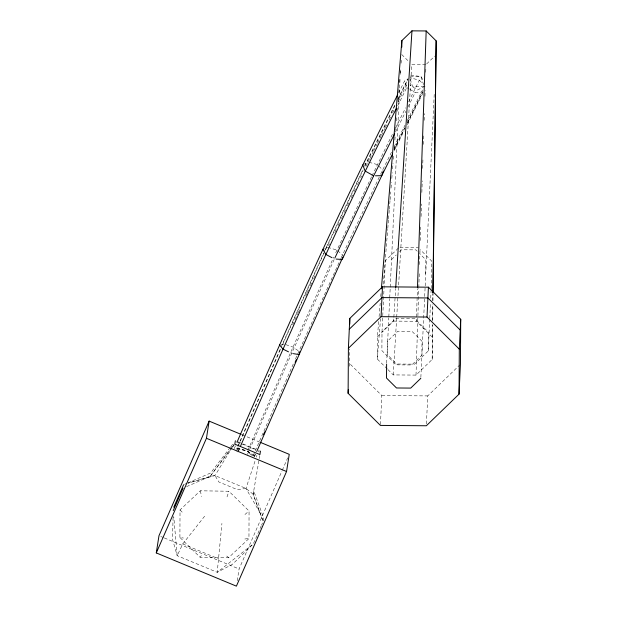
<?xml version="1.0" encoding="UTF-8"?>
<svg xmlns="http://www.w3.org/2000/svg" width="617" height="617" viewBox="0 0 617 617"><rect width="100%" height="100%" fill="white"/><g stroke="black" fill="none" stroke-linecap="round" stroke-linejoin="round"><path stroke-width="0.46" stroke-dasharray="3.08 2.31" d="M179.909 537.446L180.025 509.935L200.324 490.8L228.922 491.248L249.06 511.015L248.952 538.533L228.645 557.668L200.055 557.22L179.909 537.446L183.396 538.032M236.99 451.467L237.005 448.004L280.766 347.919M349.392 366.251L349.615 349.083M387.275 368.958L377.288 359.032L377.427 336.735L378.769 320.447M398.327 248.157L385.347 260.698L382 331.776L381.884 350.603L395.381 364.015L414.578 364.161L428.237 350.957L429.733 319.267M425.753 273.724L425.838 259.796L419.845 253.842M428.237 350.957L428.352 332.139L414.863 318.719L395.659 318.573L382 331.776M387.939 369.622L393.268 374.912L416.005 375.09L432.178 359.456L432.478 324.658M432.54 319.853L432.741 304.459M432.787 300.61L432.879 293.877M432.178 359.456L432.617 324.858M432.671 321.017L432.879 304.675M432.926 300.834L433.011 294.108M173.069 517.378L172.559 539.474L177.179 555.686L217.23 572.306L232.447 564.316L252.654 544.549M416.005 375.09L418.781 288.571M418.812 287.615L419.305 272.228M419.552 264.539L420.015 250.124M420.324 240.507L420.755 227.048M421.095 216.474L421.496 203.98M421.866 192.442L422.236 180.904M422.637 168.41L422.946 158.8M423.409 144.378L423.686 135.725M424.18 120.346L424.396 113.621M424.951 96.314L425.136 90.545M425.722 72.282L425.877 67.477M432.316 337.167L416.336 321.28L417.447 288.594M380.45 424.473L381.815 395.551L349.523 363.452M386.651 363.158L388.779 317.894M388.826 316.945L389.689 298.636M389.736 297.687L390.191 288.046M390.237 287.098L400.047 79.03M400.271 74.318L400.456 70.384M420.863 377.357L424.635 297.433M424.681 296.484L425.136 286.843M425.182 285.887L434.221 94.185M429.779 318.303L430.504 302.932M430.728 298.134L431.136 289.489M431.183 288.525L431.707 261.06L420.239 249.654M426.432 423.902L427.751 395.913L459.758 364.971M393.268 374.912L396.646 318.21M396.7 317.246L411.755 64.477L425.969 64.592M377.427 336.735L393.6 321.102L393.785 318.225M393.847 317.261L395.667 288.424M377.288 359.032L380.535 318.688M383.311 284.113L387.715 229.362M387.792 228.398L388.486 219.76M388.563 218.796L389.258 210.15M389.335 209.194L390.037 200.548M390.114 199.584L390.731 191.902M391.039 188.062L391.502 182.3M391.81 178.46L392.273 172.691M392.582 168.85L393.044 163.089M393.353 159.248L393.739 154.443M394.124 149.638L394.51 144.841M394.895 140.036L395.289 135.231M395.674 130.434L396.06 125.629M396.446 120.824L396.831 116.027M397.217 111.222L397.525 107.381M397.988 101.62L398.297 97.771M398.759 92.01L399.068 88.169M399.531 82.408L399.839 78.567M400.302 72.798L400.533 69.922M401.081 63.196L401.312 60.312M379.085 316.614L380.195 303.202M380.751 296.492L380.982 293.615M261.284 525.723L253.325 543.893L217.23 572.306L221.927 523.393M237.244 580.728L239.08 568.974L281.907 471.095M259.749 455.516L253.155 494.256L263.174 521.396L253.155 494.256L253.687 490.839L263.706 517.971L263.174 521.396L261.662 524.851M260.158 513.082L245.967 488.425L255.16 460.675M256.348 457.097L256.942 455.307M227.017 496.909L228.922 491.248M235.478 445.752L234.329 448.382L238.563 448.035L246.584 450.896M281.151 347.039L323.748 252.862M239.034 450.711L237.051 448.69L237.815 446.939M238.201 446.06L280.735 348.767M237.954 451.999L239.882 447.595M247.864 450.333L292.998 347.086L333.758 257.096M247.486 454.397L291.656 353.379L334.414 258.97M253.155 455.716L293.977 362.341M295.52 358.816L340.8 258.623M254.065 456.588L255.222 453.935M254.405 456.842L255.561 454.197M282.293 470.216L287.699 457.868M324.141 251.991L363.058 169.313M282.655 344.386L323.948 253.209M325.537 249.7L363.158 169.899M292.713 324.874L294.687 320.516M295.08 319.645L297.841 313.544M298.235 312.672L300.209 308.315M305.731 296.114L306.919 293.507M307.312 292.635L308.5 290.021M310.474 285.663L311.654 283.049M313.629 278.691L314.809 276.077M335.733 252.731L371.596 176.678M341.193 257.752L380.165 175.143M364.701 165.826L395.713 103.301M364.801 166.428L395.628 104.304M324.542 248.597L327.835 247.317L329.478 243.838M334.823 232.524L336.466 229.046M338.108 225.56L339.342 222.953M341.394 218.595L342.628 215.989M344.271 212.503L345.505 209.896M347.556 205.546L349.199 202.06M351.258 197.71L352.492 195.103M354.135 191.617L355.369 189.01M357.42 184.653L358.654 182.046M360.706 177.696L361.531 175.953M366.051 166.382L367.693 162.896M372.005 175.814L393.183 132.717M380.573 174.279L391.641 151.882M204.62 516.213L182.763 543.947L177.179 555.686L173.732 516.406M398.543 93.02L404.521 81.043L407.714 79.161M397.842 99.029L408.076 78.506M397.78 99.985L408.099 79.292M369.39 159.448L368.102 162.024L363.482 164.492M369.822 158.584L373.246 151.705M373.678 150.849L377.11 143.969M377.535 143.105L380.967 136.226M381.391 135.37L384.823 128.49M385.255 127.626L386.967 124.187M389.111 119.883L390.823 116.443M392.543 113.004L394.687 108.708M398.112 101.828L407.12 83.765M397.78 105.669L406.78 87.606L404.521 81.043M395.759 127.557L405.631 107.751M408.639 101.72L419.367 80.195L410.12 77.742M395.512 132.015L405.785 111.392M407.93 107.096L415.21 92.488L422.537 92.072M394.217 146.73L404.929 125.236M407.066 120.94L422.498 89.989M394.078 149.191L404.775 127.734M407.336 122.59L422.738 91.694M394.109 149.468L404.837 127.95M407.413 122.783L422.861 91.794M394.232 150.648L404.112 130.819M407.12 124.781L422.599 93.745M253.155 494.256L245.967 488.425L214.978 475.568L210.112 476.401L188.062 483.173L214.978 475.568L231.869 447.957M232.362 447.148L233.851 444.71M186.558 486.643L210.112 476.401L229.686 449.816M230.249 449.053L233.604 444.502M230.187 447.495L210.644 472.977L187.969 482.841M230.758 446.739L233.635 442.991M210.112 476.401L231.946 447.911M232.524 447.163L234.822 444.163M200.055 557.22L201.319 555.624M426.64 63.937L434.73 56.124M391.533 259.533L396.253 254.975M399.623 251.713L401.644 249.762L415.85 249.87L417.185 251.196M244.941 514.509L249.06 511.015M425.02 86.195L417.454 90.013L409.811 84.93M184.475 484.36L187.09 483.219M281.344 344.579L284.028 344.047M245.967 488.425L237.445 489.674L218.85 481.962L214.978 475.568M244.841 538.996L248.952 538.533M410.282 76.701L420.987 76.701L423.331 83.866M424.211 86.55L412.611 86.55L409.68 77.595M399.97 247.502L418.21 247.641M393.6 321.102L416.336 321.28M381.815 395.551L427.751 395.913M410.721 75.205L421.118 76.547L423.277 80.734M293.522 353.68L289.28 352.214M260.443 451.15L258.423 450.826L259.017 452.33M237.051 448.69L246.607 451.004M369.028 162.279L377.303 164.577L383.381 170.647M237.005 448.004L247.556 451.166L253.34 455.986M327.835 247.317L336.921 250.109M285.825 344.656L292.998 347.086L298.227 350.734M242.065 434.777L258.978 441.787M237.954 441.818L242.28 443.615M243.144 443.978L256.117 449.361M236.712 441.818L255.816 449.747M182.763 543.947L218.811 558.902M160.759 536.474L163.428 537.584M164.315 537.955L239.08 568.974M406.78 87.606L409.079 88.933M409.85 89.38L415.21 92.488M254.358 455.523L247.479 451.212L252.769 456.595M337.63 250.71L343.314 255.507M226.771 556.025L228.645 557.668M401.775 54.551L408.431 61.168M180.025 509.935L183.496 513.545M419.367 80.195L423.524 84.645M200.324 490.8L201.566 496.515M387.692 341L387.607 354.929L397.595 364.855L411.801 364.971L421.912 355.191L421.997 341.263L412.009 331.337L397.803 331.229L387.692 341"/><path stroke-width="0.93" d="M348.119 393.307L348.397 348.273L349.8 318.418L382.486 286.82L428.422 287.183L460.714 319.282L460.436 364.315L459.025 394.17L426.347 425.761L380.404 425.406L348.119 393.307L348.297 389.574M349.77 324.164L349.8 318.418M386.604 364.123L386.52 378.051L396.5 387.977L410.714 388.093L420.817 378.321M401.821 47.123L401.86 40.622L411.963 30.85L426.177 30.958L436.165 40.892L433.026 293.144M459.025 394.17L459.303 349.137L460.714 319.282M432.887 292.921L436.165 40.892M417.478 287.638L426.177 30.958M348.397 348.273L381.075 316.675L382.486 286.82M459.303 349.137L427.018 317.038L428.422 287.183M395.728 287.468L411.963 30.85M381.383 288.825L401.86 40.622M259.873 442.158L289.242 454.343L286.55 471.519L236.396 586.15L156.286 552.917L158.978 535.741L209.14 421.11L241.178 434.407M156.286 552.917L206.448 438.286L209.14 421.11M235.355 440.746L234.822 444.163L259.911 454.575L260.443 451.15M299.715 351.775L299.122 354.574L256.718 451.551M342.867 257.088L299.122 354.574L293.522 353.68M383.111 171.48L381.761 175.652L342.204 259.448L336.142 259.078M173.763 507.236L183.604 484.738M173.223 510.66L183.072 488.155M237.005 442.242C287.8 325.159 339.82 208.523 397.695 94.733M240.645 445.836C290.013 332.147 340.391 218.811 396.492 108.253M263.582 434.422L264.739 431.784M295.103 362.326L296.26 359.688M334.823 258.099L373.663 175.83L394.656 133.727M392.512 154.096L381.761 175.652L375.468 175.791M349.299 329.185L381.977 297.595L427.92 297.949L460.205 330.049M381.075 316.675L427.018 317.038M206.448 438.286L286.55 471.519M288.486 351.821L282.948 349.091L279.555 344.934M332.069 257.729L325.822 254.42L322.899 249.237M373.663 175.83L365.187 171.048L362.711 164.909"/></g></svg>
